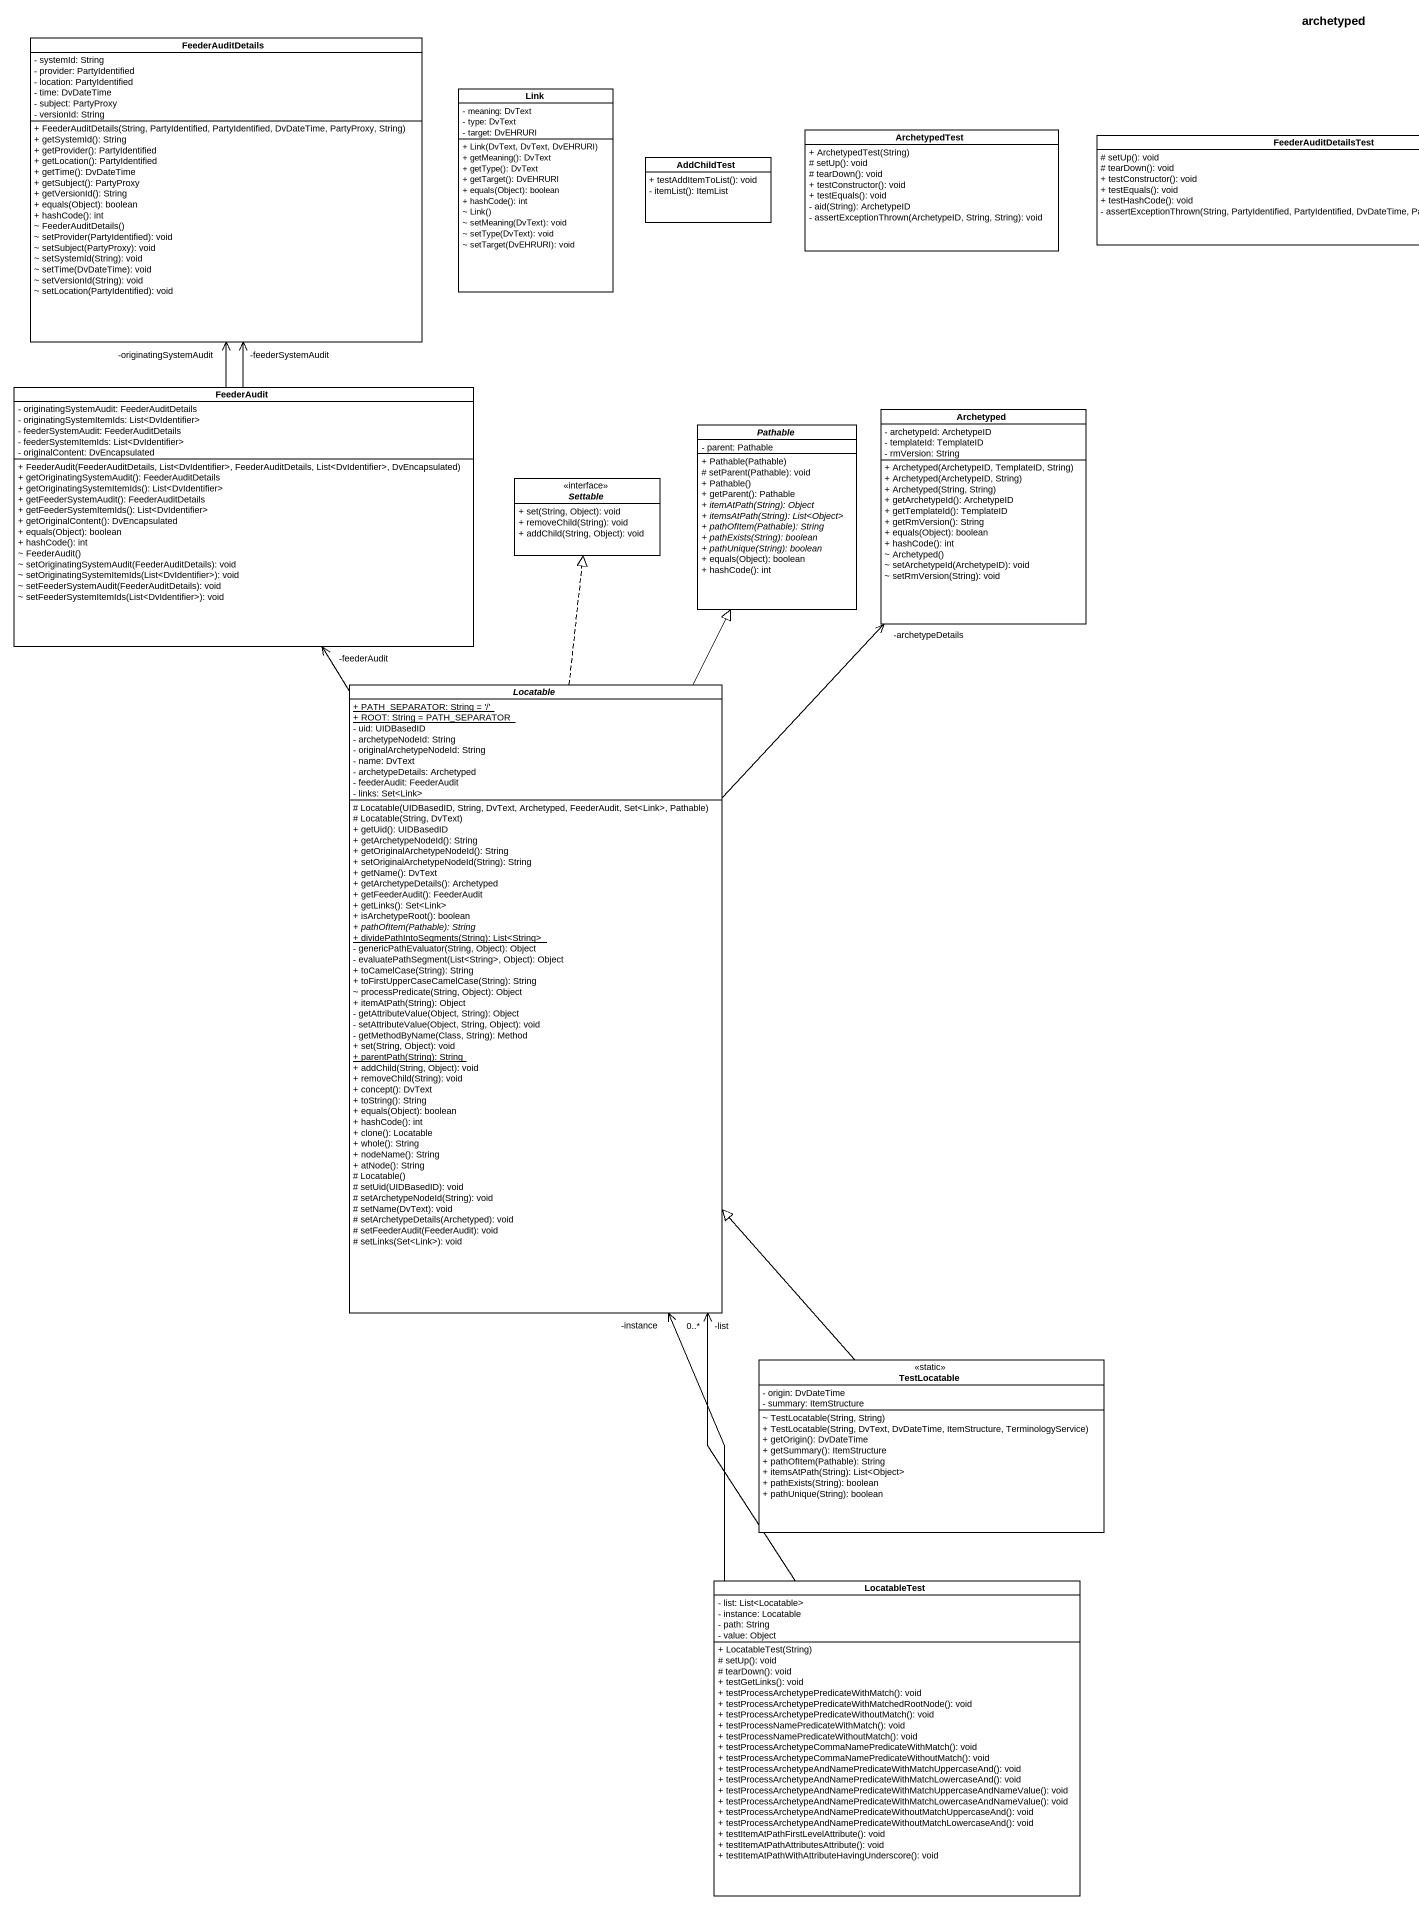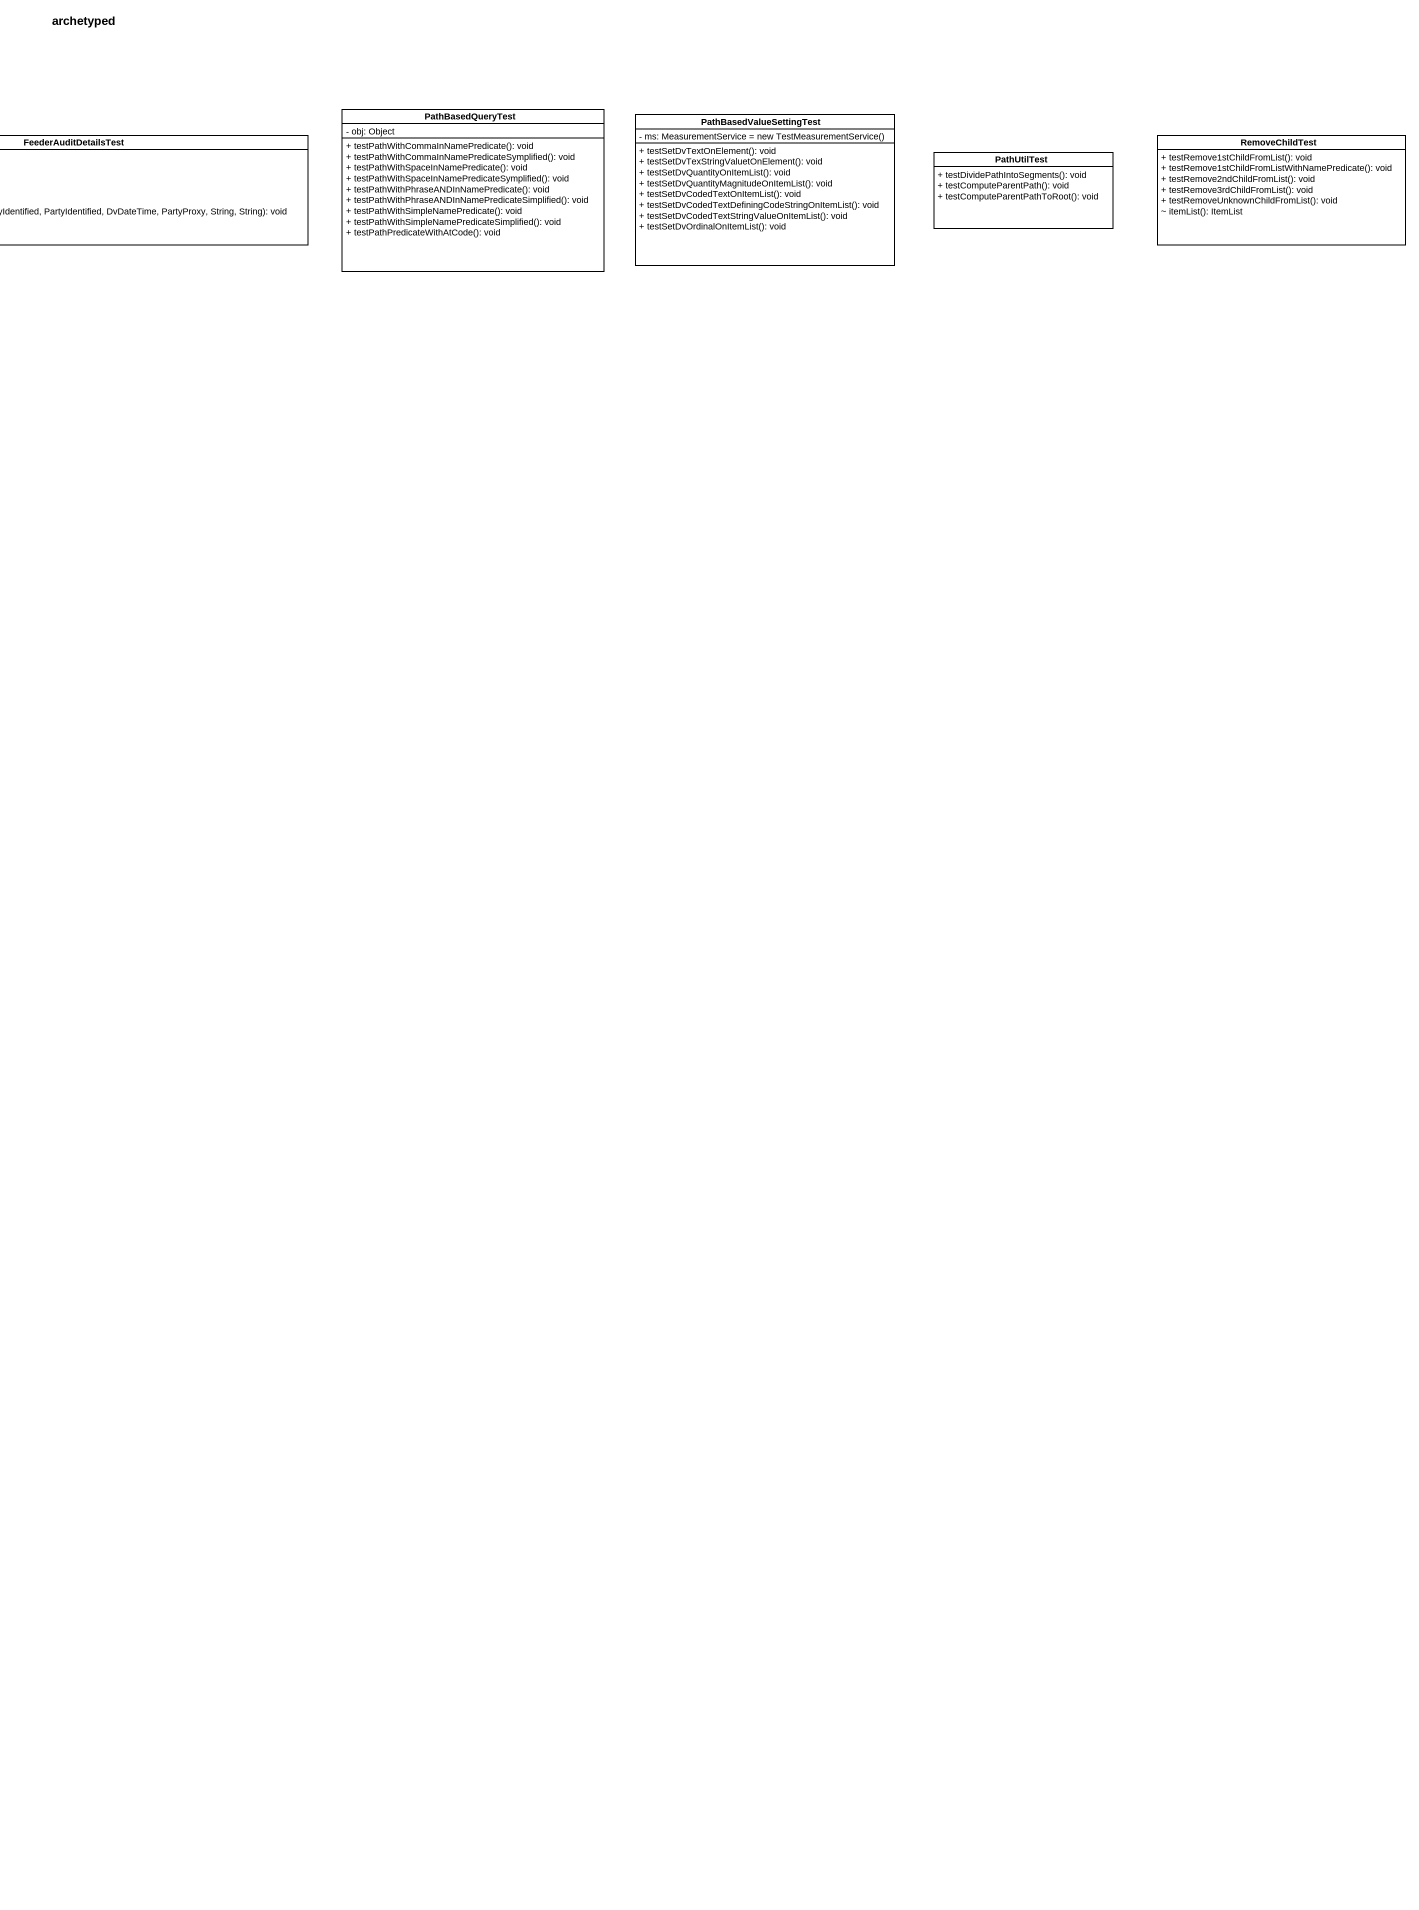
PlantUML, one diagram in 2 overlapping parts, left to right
@startuml
title archetyped
hide circle
hide empty members
skinparam classAttributeIconSize 0
class FeederAuditDetails {
  - systemId: String
  - provider: PartyIdentified
  - location: PartyIdentified
  - time: DvDateTime
  - subject: PartyProxy
  - versionId: String
  + FeederAuditDetails(String, PartyIdentified, PartyIdentified, DvDateTime, PartyProxy, String)
  + getSystemId(): String
  + getProvider(): PartyIdentified
  + getLocation(): PartyIdentified
  + getTime(): DvDateTime
  + getSubject(): PartyProxy
  + getVersionId(): String
  + equals(Object): boolean
  + hashCode(): int
  ~ FeederAuditDetails()
  ~ setProvider(PartyIdentified): void
  ~ setSubject(PartyProxy): void
  ~ setSystemId(String): void
  ~ setTime(DvDateTime): void
  ~ setVersionId(String): void
  ~ setLocation(PartyIdentified): void
}
class Link {
  - meaning: DvText
  - type: DvText
  - target: DvEHRURI
  + Link(DvText, DvText, DvEHRURI)
  + getMeaning(): DvText
  + getType(): DvText
  + getTarget(): DvEHRURI
  + equals(Object): boolean
  + hashCode(): int
  ~ Link()
  ~ setMeaning(DvText): void
  ~ setType(DvText): void
  ~ setTarget(DvEHRURI): void
}
class PathBasedQueryTest {
  - obj: Object
  + testPathWithCommaInNamePredicate(): void
  + testPathWithCommaInNamePredicateSymplified(): void
  + testPathWithSpaceInNamePredicate(): void
  + testPathWithSpaceInNamePredicateSymplified(): void
  + testPathWithPhraseANDInNamePredicate(): void
  + testPathWithPhraseANDInNamePredicateSimplified(): void
  + testPathWithSimpleNamePredicate(): void
  + testPathWithSimpleNamePredicateSimplified(): void
  + testPathPredicateWithAtCode(): void
}
class PathBasedValueSettingTest {
  {field} - ms: MeasurementService = new TestMeasurementService()
  + testSetDvTextOnElement(): void
  + testSetDvTexStringValuetOnElement(): void
  + testSetDvQuantityOnItemList(): void
  + testSetDvQuantityMagnitudeOnItemList(): void
  + testSetDvCodedTextOnItemList(): void
  + testSetDvCodedTextDefiningCodeStringOnItemList(): void
  + testSetDvCodedTextStringValueOnItemList(): void
  + testSetDvOrdinalOnItemList(): void
}
class ArchetypedTest {
  + ArchetypedTest(String)
  # setUp(): void
  # tearDown(): void
  + testConstructor(): void
  + testEquals(): void
  - aid(String): ArchetypeID
  - assertExceptionThrown(ArchetypeID, String, String): void
}
class FeederAuditDetailsTest {
  # setUp(): void
  # tearDown(): void
  + testConstructor(): void
  + testEquals(): void
  + testHashCode(): void
  - assertExceptionThrown(String, PartyIdentified, PartyIdentified, DvDateTime, PartyProxy, String, String): void
}
class PathUtilTest {
  + testDividePathIntoSegments(): void
  + testComputeParentPath(): void
  + testComputeParentPathToRoot(): void
}
class RemoveChildTest {
  + testRemove1stChildFromList(): void
  + testRemove1stChildFromListWithNamePredicate(): void
  + testRemove2ndChildFromList(): void
  + testRemove3rdChildFromList(): void
  + testRemoveUnknownChildFromList(): void
  ~ itemList(): ItemList
}
class AddChildTest {
  + testAddItemToList(): void
  - itemList(): ItemList
}
class FeederAudit {
  - originatingSystemAudit: FeederAuditDetails
  - originatingSystemItemIds: List<DvIdentifier>
  - feederSystemAudit: FeederAuditDetails
  - feederSystemItemIds: List<DvIdentifier>
  - originalContent: DvEncapsulated
  + FeederAudit(FeederAuditDetails, List<DvIdentifier>, FeederAuditDetails, List<DvIdentifier>, DvEncapsulated)
  + getOriginatingSystemAudit(): FeederAuditDetails
  + getOriginatingSystemItemIds(): List<DvIdentifier>
  + getFeederSystemAudit(): FeederAuditDetails
  + getFeederSystemItemIds(): List<DvIdentifier>
  + getOriginalContent(): DvEncapsulated
  + equals(Object): boolean
  + hashCode(): int
  ~ FeederAudit()
  ~ setOriginatingSystemAudit(FeederAuditDetails): void
  ~ setOriginatingSystemItemIds(List<DvIdentifier>): void
  ~ setFeederSystemAudit(FeederAuditDetails): void
  ~ setFeederSystemItemIds(List<DvIdentifier>): void
}
class Archetyped {
  - archetypeId: ArchetypeID
  - templateId: TemplateID
  - rmVersion: String
  + Archetyped(ArchetypeID, TemplateID, String)
  + Archetyped(ArchetypeID, String)
  + Archetyped(String, String)
  + getArchetypeId(): ArchetypeID
  + getTemplateId(): TemplateID
  + getRmVersion(): String
  + equals(Object): boolean
  + hashCode(): int
  ~ Archetyped()
  ~ setArchetypeId(ArchetypeID): void
  ~ setRmVersion(String): void
}
abstract class Pathable {
  - parent: Pathable
  + Pathable(Pathable)
  # setParent(Pathable): void
  + Pathable()
  + getParent(): Pathable
  {abstract} + itemAtPath(String): Object
  {abstract} + itemsAtPath(String): List<Object>
  {abstract} + pathOfItem(Pathable): String
  {abstract} + pathExists(String): boolean
  {abstract} + pathUnique(String): boolean
  + equals(Object): boolean
  + hashCode(): int
}
interface Settable <<interface>> {
  + set(String, Object): void
  + removeChild(String): void
  + addChild(String, Object): void
}
abstract class Locatable {
  {static} + PATH_SEPARATOR: String = '/'
  {static} + ROOT: String = PATH_SEPARATOR
  - uid: UIDBasedID
  - archetypeNodeId: String
  - originalArchetypeNodeId: String
  - name: DvText
  - archetypeDetails: Archetyped
  - feederAudit: FeederAudit
  - links: Set<Link>
  # Locatable(UIDBasedID, String, DvText, Archetyped, FeederAudit, Set<Link>, Pathable)
  # Locatable(String, DvText)
  + getUid(): UIDBasedID
  + getArchetypeNodeId(): String
  + getOriginalArchetypeNodeId(): String
  + setOriginalArchetypeNodeId(String): String
  + getName(): DvText
  + getArchetypeDetails(): Archetyped
  + getFeederAudit(): FeederAudit
  + getLinks(): Set<Link>
  + isArchetypeRoot(): boolean
  {abstract} + pathOfItem(Pathable): String
  {static} + dividePathIntoSegments(String): List<String>
  - genericPathEvaluator(String, Object): Object
  - evaluatePathSegment(List<String>, Object): Object
  + toCamelCase(String): String
  + toFirstUpperCaseCamelCase(String): String
  ~ processPredicate(String, Object): Object
  + itemAtPath(String): Object
  - getAttributeValue(Object, String): Object
  - setAttributeValue(Object, String, Object): void
  - getMethodByName(Class, String): Method
  + set(String, Object): void
  {static} + parentPath(String): String
  + addChild(String, Object): void
  + removeChild(String): void
  + concept(): DvText
  + toString(): String
  + equals(Object): boolean
  + hashCode(): int
  + clone(): Locatable
  + whole(): String
  + nodeName(): String
  + atNode(): String
  # Locatable()
  # setUid(UIDBasedID): void
  # setArchetypeNodeId(String): void
  # setName(DvText): void
  # setArchetypeDetails(Archetyped): void
  # setFeederAudit(FeederAudit): void
  # setLinks(Set<Link>): void
}
class TestLocatable <<static>> {
  - origin: DvDateTime
  - summary: ItemStructure
  ~ TestLocatable(String, String)
  + TestLocatable(String, DvText, DvDateTime, ItemStructure, TerminologyService)
  + getOrigin(): DvDateTime
  + getSummary(): ItemStructure
  + pathOfItem(Pathable): String
  + itemsAtPath(String): List<Object>
  + pathExists(String): boolean
  + pathUnique(String): boolean
}
class LocatableTest {
  - list: List<Locatable>
  - instance: Locatable
  - path: String
  - value: Object
  + LocatableTest(String)
  # setUp(): void
  # tearDown(): void
  + testGetLinks(): void
  + testProcessArchetypePredicateWithMatch(): void
  + testProcessArchetypePredicateWithMatchedRootNode(): void
  + testProcessArchetypePredicateWithoutMatch(): void
  + testProcessNamePredicateWithMatch(): void
  + testProcessNamePredicateWithoutMatch(): void
  + testProcessArchetypeCommaNamePredicateWithMatch(): void
  + testProcessArchetypeCommaNamePredicateWithoutMatch(): void
  + testProcessArchetypeAndNamePredicateWithMatchUppercaseAnd(): void
  + testProcessArchetypeAndNamePredicateWithMatchLowercaseAnd(): void
  + testProcessArchetypeAndNamePredicateWithMatchUppercaseAndNameValue(): void
  + testProcessArchetypeAndNamePredicateWithMatchLowercaseAndNameValue(): void
  + testProcessArchetypeAndNamePredicateWithoutMatchUppercaseAnd(): void
  + testProcessArchetypeAndNamePredicateWithoutMatchLowercaseAnd(): void
  + testItemAtPathFirstLevelAttribute(): void
  + testItemAtPathAttributesAttribute(): void
  + testItemAtPathWithAttributeHavingUnderscore(): void
}
FeederAudit -up-> "-feederSystemAudit" FeederAuditDetails
FeederAudit -up-> "-originatingSystemAudit" FeederAuditDetails
Locatable -up-> "-feederAudit" FeederAudit
Locatable -up-> "-archetypeDetails" Archetyped
Locatable -up-|> Pathable
Locatable .up.|> Settable
TestLocatable -up-|> Locatable
LocatableTest -up-> "-instance" Locatable
LocatableTest -up-> "-list\n0..*" Locatable
@enduml
